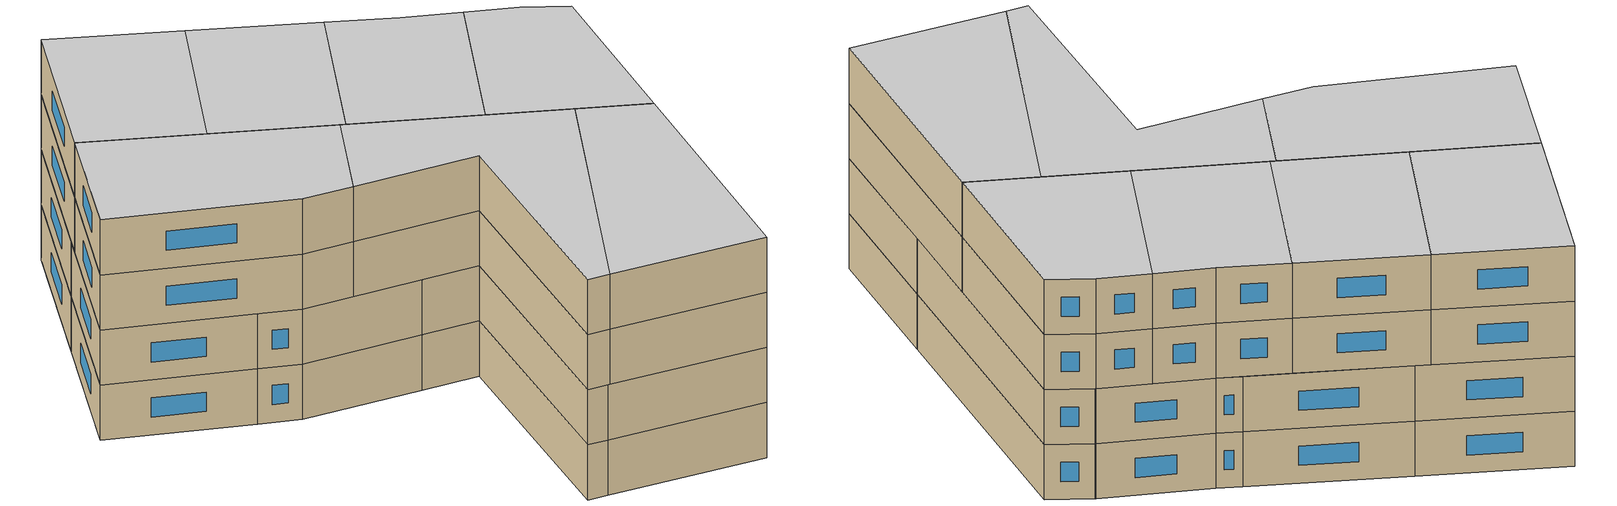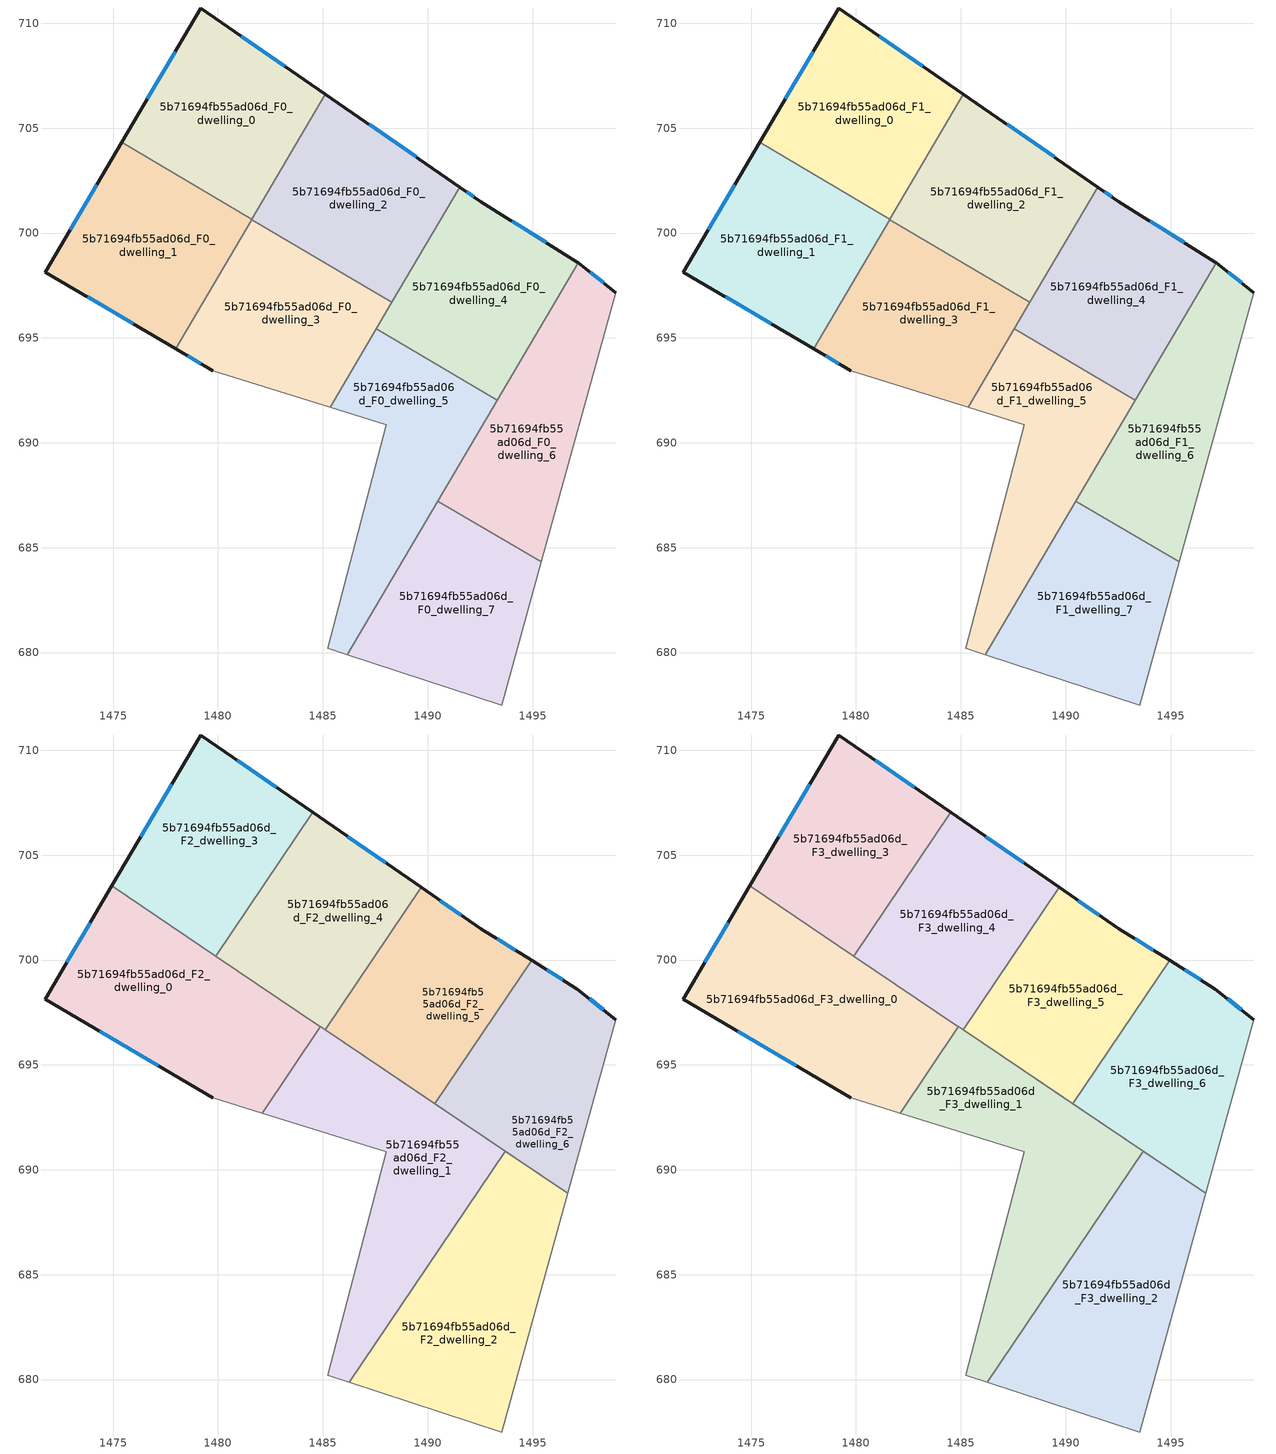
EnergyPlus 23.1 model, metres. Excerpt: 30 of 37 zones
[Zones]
5b71694fb55ad06d_F0_dwelling_0
 floor ground (EU_floor_Construction): 1485.13,706.62 1481.62,700.67 1475.41,704.32 1479.18,710.73 z0
 wall outside (EU_wall_Construction): 1485.13,706.62 1479.18,710.73 1475.41,704.32 z0:3
 wall to 5b71694fb55ad06d_F0_dwelling_1 (EU_wall_Construction): 1475.41,704.32 1481.62,700.67 z0:3
 wall to 5b71694fb55ad06d_F0_dwelling_2 (EU_wall_Construction): 1481.62,700.67 1485.13,706.62 z0:3
 window (EU_Window_Construction): 1477.96,708.64 1476.64,706.4 / 1483.19,707.96 1481.12,709.39 z0.98:2.02
5b71694fb55ad06d_F0_dwelling_1
 floor ground (EU_floor_Construction): 1481.62,700.67 1477.98,694.49 1471.77,698.14 1475.41,704.32 z0
 wall outside (EU_wall_Construction): 1475.41,704.32 1471.77,698.14 1477.98,694.49 z0:3
 wall to 5b71694fb55ad06d_F0_dwelling_3 (EU_wall_Construction): 1477.98,694.49 1481.61,700.64 z0:3
 wall to 5b71694fb55ad06d_F0_dwelling_2 (EU_wall_Construction): 1481.61,700.64 1481.62,700.67 z0:3
 window (EU_Window_Construction): 1474.23,702.31 1472.96,700.15 / 1473.79,696.95 1475.96,695.67 z0.98:2.02
5b71694fb55ad06d_F0_dwelling_2
 floor ground (EU_floor_Construction): 1491.53,702.19 1488.3,696.7 1481.61,700.64 1485.13,706.62 z0
 wall outside (EU_wall_Construction): 1491.53,702.19 1485.13,706.62 z0:3
 wall to 5b71694fb55ad06d_F0_dwelling_3 (EU_wall_Construction): 1481.61,700.64 1488.3,696.7 z0:3
 wall to 5b71694fb55ad06d_F0_dwelling_4 (EU_wall_Construction): 1488.3,696.7 1491.53,702.19 z0:3
 window (EU_Window_Construction): 1489.45,703.63 1487.21,705.18 z0.98:2.02
5b71694fb55ad06d_F0_dwelling_3
 floor ground (EU_floor_Construction): 1488.3,696.7 1485.35,691.69 1479.76,693.44 1477.98,694.49 1481.61,700.64 z0
 wall outside (EU_wall_Construction): 1477.98,694.49 1479.76,693.44 z0:3
 wall adiabatic (EU_wall_Construction): 1479.76,693.44 1485.35,691.69 1487.55,695.43 z0:3
 wall to 5b71694fb55ad06d_F0_dwelling_4 (EU_wall_Construction): 1487.55,695.43 1488.3,696.7 z0:3
 window (EU_Window_Construction): 1478.56,694.15 1479.18,693.78 z0.98:2.02
5b71694fb55ad06d_F0_dwelling_4
 floor ground (EU_floor_Construction): 1497.14,698.62 1497.18,698.59 1493.32,692.03 1487.55,695.43 1491.53,702.19 1492.53,701.5 z0
 wall outside (EU_wall_Construction): 1497.18,698.59 1497.14,698.62 1492.53,701.5 1491.53,702.19 z0:3
 wall to 5b71694fb55ad06d_F0_dwelling_5 (EU_wall_Construction): 1487.55,695.43 1493.32,692.03 z0:3
 wall to 5b71694fb55ad06d_F0_dwelling_6 (EU_wall_Construction): 1493.32,692.03 1497.18,698.59 z0:3
 window (EU_Window_Construction): 1492.21,701.72 1491.86,701.97 / 1495.64,699.55 1494.03,700.56 z0.98:2.02
5b71694fb55ad06d_F0_dwelling_5
 floor ground (EU_floor_Construction): 1493.32,692.03 1486.18,679.89 1485.24,680.2 1488.03,690.86 1485.35,691.69 1487.55,695.43 z0
 wall adiabatic (EU_wall_Construction): 1487.55,695.43 1485.35,691.69 1488.03,690.86 1485.24,680.2 1486.18,679.89 1490.49,687.22 z0:3
 wall to 5b71694fb55ad06d_F0_dwelling_6 (EU_wall_Construction): 1490.49,687.22 1493.32,692.03 z0:3
5b71694fb55ad06d_F0_dwelling_6
 floor ground (EU_floor_Construction): 1498.96,697.16 1495.42,684.32 1490.49,687.22 1497.18,698.59 z0
 wall outside (EU_wall_Construction): 1498.96,697.16 1497.18,698.59 z0:3
 wall adiabatic (EU_wall_Construction): 1495.42,684.32 1498.96,697.16 z0:3
 wall to 5b71694fb55ad06d_F0_dwelling_7 (EU_wall_Construction): 1490.49,687.22 1495.42,684.32 z0:3
 window (EU_Window_Construction): 1498.38,697.62 1497.76,698.12 z0.98:2.02
5b71694fb55ad06d_F0_dwelling_7
 floor ground (EU_floor_Construction): 1495.42,684.32 1493.53,677.5 1486.18,679.89 1490.49,687.22 z0
 wall adiabatic (EU_wall_Construction): 1490.49,687.22 1486.18,679.89 1493.53,677.5 1495.42,684.32 z0:3
5b71694fb55ad06d_F1_dwelling_0
 floor to 5b71694fb55ad06d_F0_dwelling_0 (EU_floor_Construction): 1485.13,706.62 1481.62,700.67 1475.41,704.32 1479.18,710.73 z3
 wall outside (EU_wall_Construction): 1485.13,706.62 1479.18,710.73 1475.41,704.32 z3:6
 wall to 5b71694fb55ad06d_F1_dwelling_1 (EU_wall_Construction): 1475.41,704.32 1481.62,700.67 z3:6
 wall to 5b71694fb55ad06d_F1_dwelling_2 (EU_wall_Construction): 1481.62,700.67 1485.13,706.62 z3:6
 window (EU_Window_Construction): 1477.96,708.64 1476.64,706.4 / 1483.19,707.96 1481.12,709.39 z3.98:5.02
5b71694fb55ad06d_F1_dwelling_1
 floor to 5b71694fb55ad06d_F0_dwelling_1 (EU_floor_Construction): 1481.62,700.67 1477.98,694.49 1471.77,698.14 1475.41,704.32 z3
 wall outside (EU_wall_Construction): 1475.41,704.32 1471.77,698.14 1477.98,694.49 z3:6
 wall to 5b71694fb55ad06d_F1_dwelling_3 (EU_wall_Construction): 1477.98,694.49 1481.61,700.64 z3:6
 wall to 5b71694fb55ad06d_F1_dwelling_2 (EU_wall_Construction): 1481.61,700.64 1481.62,700.67 z3:6
 window (EU_Window_Construction): 1474.23,702.31 1472.96,700.15 / 1473.79,696.95 1475.96,695.67 z3.98:5.02
5b71694fb55ad06d_F1_dwelling_2
 floor to 5b71694fb55ad06d_F0_dwelling_2 (EU_floor_Construction): 1491.53,702.19 1488.3,696.7 1481.61,700.64 1485.13,706.62 z3
 wall outside (EU_wall_Construction): 1491.53,702.19 1485.13,706.62 z3:6
 wall to 5b71694fb55ad06d_F1_dwelling_3 (EU_wall_Construction): 1481.61,700.64 1488.3,696.7 z3:6
 wall to 5b71694fb55ad06d_F1_dwelling_4 (EU_wall_Construction): 1488.3,696.7 1491.53,702.19 z3:6
 window (EU_Window_Construction): 1489.45,703.63 1487.21,705.18 z3.98:5.02
5b71694fb55ad06d_F1_dwelling_3
 floor to 5b71694fb55ad06d_F0_dwelling_3 (EU_floor_Construction): 1488.3,696.7 1485.35,691.69 1479.76,693.44 1477.98,694.49 1481.61,700.64 z3
 wall outside (EU_wall_Construction): 1477.98,694.49 1479.76,693.44 z3:6
 wall adiabatic (EU_wall_Construction): 1479.76,693.44 1485.35,691.69 1487.55,695.43 z3:6
 wall to 5b71694fb55ad06d_F1_dwelling_4 (EU_wall_Construction): 1487.55,695.43 1488.3,696.7 z3:6
 window (EU_Window_Construction): 1478.56,694.15 1479.18,693.78 z3.98:5.02
 ceiling adiabatic (EU_roof_Construction): 1485.35,691.69 1487.38,695.15 1480.93,699.49 1477.98,694.49 1479.76,693.44 z6
5b71694fb55ad06d_F1_dwelling_4
 floor to 5b71694fb55ad06d_F0_dwelling_4 (EU_floor_Construction): 1497.14,698.62 1497.18,698.59 1493.32,692.03 1487.55,695.43 1491.53,702.19 1492.53,701.5 z3
 wall outside (EU_wall_Construction): 1497.18,698.59 1497.14,698.62 1492.53,701.5 1491.53,702.19 z3:6
 wall to 5b71694fb55ad06d_F1_dwelling_5 (EU_wall_Construction): 1487.55,695.43 1493.32,692.03 z3:6
 wall to 5b71694fb55ad06d_F1_dwelling_6 (EU_wall_Construction): 1493.32,692.03 1497.18,698.59 z3:6
 window (EU_Window_Construction): 1492.21,701.72 1491.86,701.97 / 1495.64,699.55 1494.03,700.56 z3.98:5.02
5b71694fb55ad06d_F1_dwelling_5
 floor to 5b71694fb55ad06d_F0_dwelling_5 (EU_floor_Construction): 1493.32,692.03 1486.18,679.89 1485.24,680.2 1488.03,690.86 1485.35,691.69 1487.55,695.43 z3
 wall adiabatic (EU_wall_Construction): 1487.55,695.43 1485.35,691.69 1488.03,690.86 1485.24,680.2 1486.18,679.89 1490.49,687.22 z3:6
 wall to 5b71694fb55ad06d_F1_dwelling_6 (EU_wall_Construction): 1490.49,687.22 1493.32,692.03 z3:6
5b71694fb55ad06d_F1_dwelling_6
 floor to 5b71694fb55ad06d_F0_dwelling_6 (EU_floor_Construction): 1498.96,697.16 1495.42,684.32 1490.49,687.22 1497.18,698.59 z3
 wall outside (EU_wall_Construction): 1498.96,697.16 1497.18,698.59 z3:6
 wall adiabatic (EU_wall_Construction): 1495.42,684.32 1498.96,697.16 z3:6
 wall to 5b71694fb55ad06d_F1_dwelling_7 (EU_wall_Construction): 1490.49,687.22 1495.42,684.32 z3:6
 window (EU_Window_Construction): 1498.38,697.62 1497.76,698.12 z3.98:5.02
5b71694fb55ad06d_F1_dwelling_7
 floor to 5b71694fb55ad06d_F0_dwelling_7 (EU_floor_Construction): 1495.42,684.32 1493.53,677.5 1486.18,679.89 1490.49,687.22 z3
 wall adiabatic (EU_wall_Construction): 1490.49,687.22 1486.18,679.89 1493.53,677.5 1495.42,684.32 z3:6
5b71694fb55ad06d_F2_dwelling_0
 floor to 5b71694fb55ad06d_F1_dwelling_1 (EU_floor_Construction): 1480.93,699.49 1477.98,694.49 1471.77,698.14 1474.95,703.53 z6
 floor adiabatic (EU_floor_Construction): 1484.89,696.82 1482.11,692.7 1479.76,693.44 1477.98,694.49 1480.93,699.49 z6
 wall outside (EU_wall_Construction): 1474.95,703.53 1471.77,698.14 1479.76,693.44 z6:9
 wall to 5b71694fb55ad06d_F2_dwelling_1 (EU_wall_Construction): 1482.11,692.7 1484.89,696.82 z6:9
 wall adiabatic (EU_wall_Construction): 1479.76,693.44 1482.11,692.7 z6:9
 wall to 5b71694fb55ad06d_F2_dwelling_4 (EU_wall_Construction): 1484.89,696.82 1479.9,700.19 z6:9
 wall to 5b71694fb55ad06d_F2_dwelling_3 (EU_wall_Construction): 1479.9,700.19 1474.95,703.53 z6:9
 window (EU_Window_Construction): 1474.37,696.61 1477.17,694.97 / 1473.92,701.78 1472.81,699.89 z6.98:8.02
5b71694fb55ad06d_F2_dwelling_1
 floor to 5b71694fb55ad06d_F1_dwelling_5 (EU_floor_Construction): 1492.95,691.39 1486.18,679.89 1485.24,680.2 1488.03,690.86 1485.35,691.69 1487.38,695.15 z6
 floor to 5b71694fb55ad06d_F1_dwelling_7 (EU_floor_Construction): 1491.02,686.91 1486.27,679.86 1486.18,679.89 1490.49,687.22 z6
 floor adiabatic (EU_floor_Construction): 1487.38,695.15 1485.35,691.69 1482.11,692.7 1484.89,696.82 z6
 floor to 5b71694fb55ad06d_F1_dwelling_6 (EU_floor_Construction): 1493.7,690.88 1491.02,686.91 1490.49,687.22 1492.95,691.39 z6
 wall adiabatic (EU_wall_Construction): 1482.11,692.7 1488.03,690.86 1485.24,680.2 1486.27,679.86 / 1493.7,690.88 1485.11,696.68 z6:9
 wall to 5b71694fb55ad06d_F2_dwelling_2 (EU_wall_Construction): 1486.27,679.86 1493.7,690.88 z6:9
 wall to 5b71694fb55ad06d_F2_dwelling_4 (EU_wall_Construction): 1485.11,696.68 1484.89,696.82 z6:9
5b71694fb55ad06d_F2_dwelling_2
 floor to 5b71694fb55ad06d_F1_dwelling_7 (EU_floor_Construction): 1495.42,684.32 1493.53,677.5 1486.27,679.86 1491.02,686.91 z6
 floor to 5b71694fb55ad06d_F1_dwelling_6 (EU_floor_Construction): 1496.68,688.88 1495.42,684.32 1491.02,686.91 1493.7,690.88 z6
 wall adiabatic (EU_wall_Construction): 1486.27,679.86 1493.53,677.5 1496.68,688.88 1493.7,690.88 z6:9
5b71694fb55ad06d_F2_dwelling_3
 floor to 5b71694fb55ad06d_F1_dwelling_0 (EU_floor_Construction): 1484.52,707.04 1480.62,701.26 1475.41,704.32 1479.18,710.73 z6
 floor to 5b71694fb55ad06d_F1_dwelling_1 (EU_floor_Construction): 1480.62,701.26 1479.9,700.19 1474.95,703.53 1475.41,704.32 z6
 wall outside (EU_wall_Construction): 1484.52,707.04 1479.18,710.73 1474.95,703.53 z6:9
 wall to 5b71694fb55ad06d_F2_dwelling_4 (EU_wall_Construction): 1479.9,700.19 1484.52,707.04 z6:9
 window (EU_Window_Construction): 1477.81,708.39 1476.32,705.87 / 1482.78,708.24 1480.92,709.53 z6.98:8.02
5b71694fb55ad06d_F2_dwelling_4
 floor to 5b71694fb55ad06d_F1_dwelling_2 (EU_floor_Construction): 1489.68,703.47 1486.03,698.04 1481.61,700.64 1485.13,706.62 z6
 floor to 5b71694fb55ad06d_F1_dwelling_0 (EU_floor_Construction): 1485.13,706.62 1481.62,700.67 1480.62,701.26 1484.52,707.04 z6
 floor to 5b71694fb55ad06d_F1_dwelling_1 (EU_floor_Construction): 1481.62,700.67 1480.93,699.49 1479.9,700.19 1480.62,701.26 z6
 floor to 5b71694fb55ad06d_F1_dwelling_3 (EU_floor_Construction): 1486.03,698.04 1485.11,696.68 1480.93,699.49 1481.61,700.64 z6
 wall outside (EU_wall_Construction): 1489.69,703.47 1484.52,707.04 z6:9
 wall to 5b71694fb55ad06d_F2_dwelling_5 (EU_wall_Construction): 1485.11,696.68 1489.69,703.47 z6:9
 window (EU_Window_Construction): 1488,704.63 1486.2,705.88 z6.98:8.02
5b71694fb55ad06d_F2_dwelling_5
 floor to 5b71694fb55ad06d_F1_dwelling_4 (EU_floor_Construction): 1494.96,699.98 1490.65,693.6 1487.55,695.43 1491.53,702.19 1492.53,701.5 z6
 floor to 5b71694fb55ad06d_F1_dwelling_2 (EU_floor_Construction): 1491.53,702.19 1488.3,696.7 1486.03,698.04 1489.68,703.47 z6
 floor to 5b71694fb55ad06d_F1_dwelling_5 (EU_floor_Construction): 1490.65,693.6 1490.35,693.15 1487.38,695.15 1487.55,695.43 z6
 floor to 5b71694fb55ad06d_F1_dwelling_3 (EU_floor_Construction): 1488.3,696.7 1487.38,695.15 1485.11,696.68 1486.03,698.04 z6
 wall outside (EU_wall_Construction): 1494.96,699.99 1492.53,701.5 1489.69,703.47 z6:9
 wall adiabatic (EU_wall_Construction): 1485.11,696.68 1490.34,693.15 z6:9
 wall to 5b71694fb55ad06d_F2_dwelling_6 (EU_wall_Construction): 1490.34,693.15 1494.96,699.99 z6:9
 window (EU_Window_Construction): 1491.61,702.14 1490.61,702.83 / 1494.17,700.48 1493.32,701.01 z6.98:8.02
5b71694fb55ad06d_F2_dwelling_6
 floor to 5b71694fb55ad06d_F1_dwelling_4 (EU_floor_Construction): 1497.14,698.62 1497.18,698.59 1493.32,692.03 1490.65,693.6 1494.96,699.98 z6
 floor to 5b71694fb55ad06d_F1_dwelling_6 (EU_floor_Construction): 1498.96,697.16 1496.68,688.88 1492.95,691.39 1497.18,698.59 z6
 floor to 5b71694fb55ad06d_F1_dwelling_5 (EU_floor_Construction): 1493.32,692.03 1492.95,691.39 1490.35,693.15 1490.65,693.6 z6
 wall outside (EU_wall_Construction): 1498.96,697.16 1497.14,698.62 1494.96,699.99 z6:9
 wall adiabatic (EU_wall_Construction): 1490.34,693.15 1496.68,688.88 1498.96,697.16 z6:9
 window (EU_Window_Construction): 1496.43,699.06 1495.67,699.54 / 1498.37,697.63 1497.74,698.14 z6.98:8.02
5b71694fb55ad06d_F3_dwelling_0
 floor to 5b71694fb55ad06d_F2_dwelling_0 (EU_floor_Construction): 1484.89,696.82 1482.11,692.7 1479.76,693.44 1471.77,698.14 1474.95,703.53 z9
 wall outside (EU_wall_Construction): 1474.95,703.53 1471.77,698.14 1479.76,693.44 z9:12
 wall to 5b71694fb55ad06d_F3_dwelling_1 (EU_wall_Construction): 1482.11,692.7 1484.89,696.82 z9:12
 wall adiabatic (EU_wall_Construction): 1479.76,693.44 1482.11,692.7 z9:12
 wall to 5b71694fb55ad06d_F3_dwelling_4 (EU_wall_Construction): 1484.89,696.82 1479.9,700.19 z9:12
 wall to 5b71694fb55ad06d_F3_dwelling_3 (EU_wall_Construction): 1479.9,700.19 1474.95,703.53 z9:12
 window (EU_Window_Construction): 1474.37,696.61 1477.17,694.97 / 1473.92,701.78 1472.81,699.89 z9.98:11.02
 ceiling to 5b71694fb55ad06d_F4_dwelling_0 (EU_floor_Construction): 1482.11,692.7 1484.89,696.82 1474.95,703.53 1471.77,698.14 1479.76,693.44 z12
5b71694fb55ad06d_F3_dwelling_1
 floor to 5b71694fb55ad06d_F2_dwelling_1 (EU_floor_Construction): 1493.7,690.88 1486.27,679.86 1485.24,680.2 1488.03,690.86 1482.11,692.7 1484.89,696.82 z9
 wall adiabatic (EU_wall_Construction): 1482.11,692.7 1488.03,690.86 1485.24,680.2 1486.27,679.86 / 1493.7,690.88 1485.11,696.68 z9:12
 wall to 5b71694fb55ad06d_F3_dwelling_2 (EU_wall_Construction): 1486.27,679.86 1493.7,690.88 z9:12
 wall to 5b71694fb55ad06d_F3_dwelling_4 (EU_wall_Construction): 1485.11,696.68 1484.89,696.82 z9:12
 ceiling to 5b71694fb55ad06d_F4_dwelling_1 (EU_floor_Construction): 1486.27,679.86 1493.7,690.88 1484.89,696.82 1482.11,692.7 1488.03,690.86 1485.24,680.2 z12
5b71694fb55ad06d_F3_dwelling_2
 floor to 5b71694fb55ad06d_F2_dwelling_2 (EU_floor_Construction): 1496.68,688.88 1493.53,677.5 1486.27,679.86 1493.7,690.88 z9
 wall adiabatic (EU_wall_Construction): 1486.27,679.86 1493.53,677.5 1496.68,688.88 1493.7,690.88 z9:12
 ceiling to 5b71694fb55ad06d_F4_dwelling_2 (EU_floor_Construction): 1493.53,677.5 1496.68,688.88 1493.7,690.88 1486.27,679.86 z12
5b71694fb55ad06d_F3_dwelling_3
 floor to 5b71694fb55ad06d_F2_dwelling_3 (EU_floor_Construction): 1484.52,707.04 1479.9,700.19 1474.95,703.53 1479.18,710.73 z9
 wall outside (EU_wall_Construction): 1484.52,707.04 1479.18,710.73 1474.95,703.53 z9:12
 wall to 5b71694fb55ad06d_F3_dwelling_4 (EU_wall_Construction): 1479.9,700.19 1484.52,707.04 z9:12
 window (EU_Window_Construction): 1477.81,708.39 1476.32,705.87 / 1482.78,708.24 1480.92,709.53 z9.98:11.02
 ceiling to 5b71694fb55ad06d_F4_dwelling_3 (EU_floor_Construction): 1479.9,700.19 1484.52,707.04 1479.18,710.73 1474.95,703.53 z12
5b71694fb55ad06d_F3_dwelling_4
 floor to 5b71694fb55ad06d_F2_dwelling_4 (EU_floor_Construction): 1489.69,703.47 1485.11,696.68 1479.9,700.19 1484.52,707.04 z9
 wall outside (EU_wall_Construction): 1489.69,703.47 1484.52,707.04 z9:12
 wall to 5b71694fb55ad06d_F3_dwelling_5 (EU_wall_Construction): 1485.11,696.68 1489.69,703.47 z9:12
 window (EU_Window_Construction): 1488,704.63 1486.2,705.88 z9.98:11.02
 ceiling to 5b71694fb55ad06d_F4_dwelling_4 (EU_floor_Construction): 1485.11,696.68 1489.69,703.47 1484.52,707.04 1479.9,700.19 z12
5b71694fb55ad06d_F3_dwelling_5
 floor to 5b71694fb55ad06d_F2_dwelling_5 (EU_floor_Construction): 1492.53,701.5 1494.96,699.99 1490.34,693.15 1485.11,696.68 1489.69,703.47 z9
 wall outside (EU_wall_Construction): 1494.96,699.99 1492.53,701.5 1489.69,703.47 z9:12
 wall adiabatic (EU_wall_Construction): 1485.11,696.68 1490.34,693.15 z9:12
 wall to 5b71694fb55ad06d_F3_dwelling_6 (EU_wall_Construction): 1490.34,693.15 1494.96,699.99 z9:12
 window (EU_Window_Construction): 1491.61,702.14 1490.61,702.83 / 1494.17,700.48 1493.32,701.01 z9.98:11.02
 ceiling to 5b71694fb55ad06d_F4_dwelling_5 (EU_floor_Construction): 1490.34,693.15 1494.96,699.99 1492.53,701.5 1489.69,703.47 1485.11,696.68 z12
5b71694fb55ad06d_F3_dwelling_6
 floor to 5b71694fb55ad06d_F2_dwelling_6 (EU_floor_Construction): 1497.14,698.62 1498.96,697.16 1496.68,688.88 1490.34,693.15 1494.96,699.99 z9
 wall outside (EU_wall_Construction): 1498.96,697.16 1497.14,698.62 1494.96,699.99 z9:12
 wall adiabatic (EU_wall_Construction): 1490.34,693.15 1496.68,688.88 1498.96,697.16 z9:12
 window (EU_Window_Construction): 1496.43,699.06 1495.67,699.54 / 1498.37,697.63 1497.74,698.14 z9.98:11.02
 ceiling to 5b71694fb55ad06d_F4_dwelling_6 (EU_floor_Construction): 1496.68,688.88 1498.96,697.16 1497.14,698.62 1494.96,699.99 1490.34,693.15 z12
[Building]
EU S2 Campaign: North Axis=0; Terrain=City; Solar Distribution=FullExterior
[Site:Location]
Bologna: Latitude=44.5; Longitude=11.25; Time Zone=1; Elevation=37
[SizingPeriod:WeatherFileDays]
AnnualSizingPeriod: Begin Month=1; Begin Day of Month=1; End Month=12; End Day of Month=31; Day of Week for Start Day=Monday; Use Weather File Daylight Saving Period=No; Use Weather File Rain and Snow Indicators=No
[MATERIAL]
EU_InternalMass_Material: Roughness=MediumRough; Thickness=0.1; Conductivity=1; Density=1800; Specific Heat=900; Thermal Absorptance=0.9; Solar Absorptance=0.7; Visible Absorptance=0.7
[MATERIAL:NOMASS] Roughness=MediumRough; Thermal Absorptance=0.9; Solar Absorptance=0.7; Visible Absorptance=0.7
Name | Thermal Resistance
EU_wall_NoMass | 0.905828
EU_roof_NoMass | 0.37593
EU_floor_NoMass | 0.67114
[WINDOWMATERIAL:SIMPLEGLAZINGSYSTEM]
EU_Window_SimpleGlazing: UFactor=4.52486; Solar Heat Gain Coefficient=0.85; Visible Transmittance=0.85
[CONSTRUCTION]
EU_wall_Construction: EU_wall_NoMass
EU_roof_Construction: EU_roof_NoMass
EU_floor_Construction: EU_floor_NoMass
EU_Window_Construction: EU_Window_SimpleGlazing
EU_InternalMass_Construction: EU_InternalMass_Material
[ZONE] Type=1; Multiplier=1; Ceiling Height=autocalculate; Floor Area=autocalculate; Part of Total Floor Area=Yes
Name | Volume
5b71694fb55ad06d_F0_dwelling_0; 5b71694fb55ad06d_F1_dwelling_0 | 154.999
5b71694fb55ad06d_F2_dwelling_0; 5b71694fb55ad06d_F3_dwelling_0 | 206.667
5b71694fb55ad06d_F0_dwelling_1; 5b71694fb55ad06d_F1_dwelling_1 | 155.01
5b71694fb55ad06d_F2_dwelling_1; 5b71694fb55ad06d_F3_dwelling_1 | 206.659
5b71694fb55ad06d_F0_dwelling_2; 5b71694fb55ad06d_F1_dwelling_2 | 155.015
5b71694fb55ad06d_F2_dwelling_2; 5b71694fb55ad06d_F3_dwelling_2 | 206.67
5b71694fb55ad06d_F0_dwelling_3; 5b71694fb55ad06d_F1_dwelling_3 | 155.013
5b71694fb55ad06d_F2_dwelling_3; 5b71694fb55ad06d_F3_dwelling_3 | 155.019
5b71694fb55ad06d_F0_dwelling_4; 5b71694fb55ad06d_F1_dwelling_4 | 155.002
5b71694fb55ad06d_F2_dwelling_4; 5b71694fb55ad06d_F3_dwelling_4; 5b71694fb55ad06d_F2_dwelling_5; 5b71694fb55ad06d_F3_dwelling_5 | 155.024
5b71694fb55ad06d_F0_dwelling_5; 5b71694fb55ad06d_F1_dwelling_5 | 155.014
5b71694fb55ad06d_F0_dwelling_6; 5b71694fb55ad06d_F1_dwelling_6 | 155.026
5b71694fb55ad06d_F2_dwelling_6; 5b71694fb55ad06d_F3_dwelling_6 | 155.011
5b71694fb55ad06d_F0_dwelling_7; 5b71694fb55ad06d_F1_dwelling_7 | 155.007
[INTERNALMASS] Construction=EU_InternalMass_Construction
Name | Zone or ZoneList | Surface Area
5b71694fb55ad06d_F0_dwelling_0_EU_InternalMass | 5b71694fb55ad06d_F0_dwelling_0 | 51.6657
5b71694fb55ad06d_F0_dwelling_1_EU_InternalMass | 5b71694fb55ad06d_F0_dwelling_1 | 51.67
5b71694fb55ad06d_F0_dwelling_2_EU_InternalMass | 5b71694fb55ad06d_F0_dwelling_2 | 51.6742
5b71694fb55ad06d_F0_dwelling_3_EU_InternalMass | 5b71694fb55ad06d_F0_dwelling_3 | 51.671
5b71694fb55ad06d_F0_dwelling_4_EU_InternalMass | 5b71694fb55ad06d_F0_dwelling_4 | 51.6677
5b71694fb55ad06d_F0_dwelling_5_EU_InternalMass | 5b71694fb55ad06d_F0_dwelling_5 | 51.6704
5b71694fb55ad06d_F0_dwelling_6_EU_InternalMass | 5b71694fb55ad06d_F0_dwelling_6 | 51.6779
5b71694fb55ad06d_F0_dwelling_7_EU_InternalMass | 5b71694fb55ad06d_F0_dwelling_7 | 51.6681
5b71694fb55ad06d_F1_dwelling_0_EU_InternalMass | 5b71694fb55ad06d_F1_dwelling_0 | 51.6657
5b71694fb55ad06d_F1_dwelling_1_EU_InternalMass | 5b71694fb55ad06d_F1_dwelling_1 | 51.67
5b71694fb55ad06d_F1_dwelling_2_EU_InternalMass | 5b71694fb55ad06d_F1_dwelling_2 | 51.6742
5b71694fb55ad06d_F1_dwelling_3_EU_InternalMass | 5b71694fb55ad06d_F1_dwelling_3 | 51.671
5b71694fb55ad06d_F1_dwelling_4_EU_InternalMass | 5b71694fb55ad06d_F1_dwelling_4 | 51.6677
5b71694fb55ad06d_F1_dwelling_5_EU_InternalMass | 5b71694fb55ad06d_F1_dwelling_5 | 51.6704
5b71694fb55ad06d_F1_dwelling_6_EU_InternalMass | 5b71694fb55ad06d_F1_dwelling_6 | 51.6779
5b71694fb55ad06d_F1_dwelling_7_EU_InternalMass | 5b71694fb55ad06d_F1_dwelling_7 | 51.6681
5b71694fb55ad06d_F2_dwelling_0_EU_InternalMass | 5b71694fb55ad06d_F2_dwelling_0 | 68.8892
5b71694fb55ad06d_F2_dwelling_1_EU_InternalMass | 5b71694fb55ad06d_F2_dwelling_1 | 68.8861
5b71694fb55ad06d_F2_dwelling_2_EU_InternalMass | 5b71694fb55ad06d_F2_dwelling_2 | 68.8902
5b71694fb55ad06d_F2_dwelling_3_EU_InternalMass | 5b71694fb55ad06d_F2_dwelling_3 | 51.673
5b71694fb55ad06d_F2_dwelling_4_EU_InternalMass | 5b71694fb55ad06d_F2_dwelling_4 | 51.6745
5b71694fb55ad06d_F2_dwelling_5_EU_InternalMass | 5b71694fb55ad06d_F2_dwelling_5 | 51.6748
5b71694fb55ad06d_F2_dwelling_6_EU_InternalMass | 5b71694fb55ad06d_F2_dwelling_6 | 51.6706
5b71694fb55ad06d_F3_dwelling_0_EU_InternalMass | 5b71694fb55ad06d_F3_dwelling_0 | 68.8892
5b71694fb55ad06d_F3_dwelling_1_EU_InternalMass | 5b71694fb55ad06d_F3_dwelling_1 | 68.8861
5b71694fb55ad06d_F3_dwelling_2_EU_InternalMass | 5b71694fb55ad06d_F3_dwelling_2 | 68.8902
5b71694fb55ad06d_F3_dwelling_3_EU_InternalMass | 5b71694fb55ad06d_F3_dwelling_3 | 51.673
5b71694fb55ad06d_F3_dwelling_4_EU_InternalMass | 5b71694fb55ad06d_F3_dwelling_4 | 51.6745
5b71694fb55ad06d_F3_dwelling_5_EU_InternalMass | 5b71694fb55ad06d_F3_dwelling_5 | 51.6748
5b71694fb55ad06d_F3_dwelling_6_EU_InternalMass | 5b71694fb55ad06d_F3_dwelling_6 | 51.6706
[OTHEREQUIPMENT] Fuel Type=Electricity; Design Level Calculation Method=Watts/Area; Power per Zone Floor Area=1; Fraction Latent=0; Fraction Radiant=0; Fraction Lost=0; Carbon Dioxide Generation Rate=0; EndUse Subcategory=EU_Step8_InternalGains
Name | Zone or ZoneList or Space or SpaceList | Schedule
EU_Step8_InternalGain_5b71694fb55ad06d_F0_dwelling_0_f000 | 5b71694fb55ad06d_F0_dwelling_0 | EU_Step8_GainSchedule_5b71694fb55ad06d_F0_dwelling_0_f000
EU_Step8_InternalGain_5b71694fb55ad06d_F0_dwelling_1_f000 | 5b71694fb55ad06d_F0_dwelling_1 | EU_Step8_GainSchedule_5b71694fb55ad06d_F0_dwelling_1_f000
EU_Step8_InternalGain_5b71694fb55ad06d_F0_dwelling_2_f000 | 5b71694fb55ad06d_F0_dwelling_2 | EU_Step8_GainSchedule_5b71694fb55ad06d_F0_dwelling_2_f000
EU_Step8_InternalGain_5b71694fb55ad06d_F0_dwelling_3_f000 | 5b71694fb55ad06d_F0_dwelling_3 | EU_Step8_GainSchedule_5b71694fb55ad06d_F0_dwelling_3_f000
EU_Step8_InternalGain_5b71694fb55ad06d_F0_dwelling_4_f000 | 5b71694fb55ad06d_F0_dwelling_4 | EU_Step8_GainSchedule_5b71694fb55ad06d_F0_dwelling_4_f000
EU_Step8_InternalGain_5b71694fb55ad06d_F0_dwelling_5_f000 | 5b71694fb55ad06d_F0_dwelling_5 | EU_Step8_GainSchedule_5b71694fb55ad06d_F0_dwelling_5_f000
EU_Step8_InternalGain_5b71694fb55ad06d_F0_dwelling_6_f000 | 5b71694fb55ad06d_F0_dwelling_6 | EU_Step8_GainSchedule_5b71694fb55ad06d_F0_dwelling_6_f000
EU_Step8_InternalGain_5b71694fb55ad06d_F0_dwelling_7_f000 | 5b71694fb55ad06d_F0_dwelling_7 | EU_Step8_GainSchedule_5b71694fb55ad06d_F0_dwelling_7_f000
EU_Step8_InternalGain_5b71694fb55ad06d_F1_dwelling_0_f000 | 5b71694fb55ad06d_F1_dwelling_0 | EU_Step8_GainSchedule_5b71694fb55ad06d_F1_dwelling_0_f000
EU_Step8_InternalGain_5b71694fb55ad06d_F1_dwelling_1_f000 | 5b71694fb55ad06d_F1_dwelling_1 | EU_Step8_GainSchedule_5b71694fb55ad06d_F1_dwelling_1_f000
EU_Step8_InternalGain_5b71694fb55ad06d_F1_dwelling_2_f000 | 5b71694fb55ad06d_F1_dwelling_2 | EU_Step8_GainSchedule_5b71694fb55ad06d_F1_dwelling_2_f000
EU_Step8_InternalGain_5b71694fb55ad06d_F1_dwelling_3_f000 | 5b71694fb55ad06d_F1_dwelling_3 | EU_Step8_GainSchedule_5b71694fb55ad06d_F1_dwelling_3_f000
EU_Step8_InternalGain_5b71694fb55ad06d_F1_dwelling_4_f000 | 5b71694fb55ad06d_F1_dwelling_4 | EU_Step8_GainSchedule_5b71694fb55ad06d_F1_dwelling_4_f000
EU_Step8_InternalGain_5b71694fb55ad06d_F1_dwelling_5_f000 | 5b71694fb55ad06d_F1_dwelling_5 | EU_Step8_GainSchedule_5b71694fb55ad06d_F1_dwelling_5_f000
EU_Step8_InternalGain_5b71694fb55ad06d_F1_dwelling_6_f000 | 5b71694fb55ad06d_F1_dwelling_6 | EU_Step8_GainSchedule_5b71694fb55ad06d_F1_dwelling_6_f000
EU_Step8_InternalGain_5b71694fb55ad06d_F1_dwelling_7_f000 | 5b71694fb55ad06d_F1_dwelling_7 | EU_Step8_GainSchedule_5b71694fb55ad06d_F1_dwelling_7_f000
EU_Step8_InternalGain_5b71694fb55ad06d_F2_dwelling_0_f000 | 5b71694fb55ad06d_F2_dwelling_0 | EU_Step8_GainSchedule_5b71694fb55ad06d_F2_dwelling_0_f000
EU_Step8_InternalGain_5b71694fb55ad06d_F2_dwelling_1_f000 | 5b71694fb55ad06d_F2_dwelling_1 | EU_Step8_GainSchedule_5b71694fb55ad06d_F2_dwelling_1_f000
EU_Step8_InternalGain_5b71694fb55ad06d_F2_dwelling_2_f000 | 5b71694fb55ad06d_F2_dwelling_2 | EU_Step8_GainSchedule_5b71694fb55ad06d_F2_dwelling_2_f000
EU_Step8_InternalGain_5b71694fb55ad06d_F2_dwelling_3_f000 | 5b71694fb55ad06d_F2_dwelling_3 | EU_Step8_GainSchedule_5b71694fb55ad06d_F2_dwelling_3_f000
EU_Step8_InternalGain_5b71694fb55ad06d_F2_dwelling_4_f000 | 5b71694fb55ad06d_F2_dwelling_4 | EU_Step8_GainSchedule_5b71694fb55ad06d_F2_dwelling_4_f000
EU_Step8_InternalGain_5b71694fb55ad06d_F2_dwelling_5_f000 | 5b71694fb55ad06d_F2_dwelling_5 | EU_Step8_GainSchedule_5b71694fb55ad06d_F2_dwelling_5_f000
EU_Step8_InternalGain_5b71694fb55ad06d_F2_dwelling_6_f000 | 5b71694fb55ad06d_F2_dwelling_6 | EU_Step8_GainSchedule_5b71694fb55ad06d_F2_dwelling_6_f000
EU_Step8_InternalGain_5b71694fb55ad06d_F3_dwelling_0_f000 | 5b71694fb55ad06d_F3_dwelling_0 | EU_Step8_GainSchedule_5b71694fb55ad06d_F3_dwelling_0_f000
EU_Step8_InternalGain_5b71694fb55ad06d_F3_dwelling_1_f000 | 5b71694fb55ad06d_F3_dwelling_1 | EU_Step8_GainSchedule_5b71694fb55ad06d_F3_dwelling_1_f000
EU_Step8_InternalGain_5b71694fb55ad06d_F3_dwelling_2_f000 | 5b71694fb55ad06d_F3_dwelling_2 | EU_Step8_GainSchedule_5b71694fb55ad06d_F3_dwelling_2_f000
EU_Step8_InternalGain_5b71694fb55ad06d_F3_dwelling_3_f000 | 5b71694fb55ad06d_F3_dwelling_3 | EU_Step8_GainSchedule_5b71694fb55ad06d_F3_dwelling_3_f000
EU_Step8_InternalGain_5b71694fb55ad06d_F3_dwelling_4_f000 | 5b71694fb55ad06d_F3_dwelling_4 | EU_Step8_GainSchedule_5b71694fb55ad06d_F3_dwelling_4_f000
EU_Step8_InternalGain_5b71694fb55ad06d_F3_dwelling_5_f000 | 5b71694fb55ad06d_F3_dwelling_5 | EU_Step8_GainSchedule_5b71694fb55ad06d_F3_dwelling_5_f000
EU_Step8_InternalGain_5b71694fb55ad06d_F3_dwelling_6_f000 | 5b71694fb55ad06d_F3_dwelling_6 | EU_Step8_GainSchedule_5b71694fb55ad06d_F3_dwelling_6_f000
[ZONEVENTILATION:DESIGNFLOWRATE] Schedule=EU_AlwaysOn; Design Flow Rate Calculation Method=AirChanges/Hour; Air Changes per Hour=0.73129; Ventilation Type=Natural; Fan Pressure Rise=0; Fan Total Efficiency=1; Constant Term Coefficient=1; Temperature Term Coefficient=0; Velocity Term Coefficient=0; Velocity Squared Term Coefficient=0; Minimum Indoor Temperature=-100; Maximum Indoor Temperature=100; Delta Temperature=-100; Minimum Outdoor Temperature=-100; Maximum Outdoor Temperature=100; Maximum Wind Speed=40
Name | Zone or ZoneList or Space or SpaceList
EU_ConstantAir_5b71694fb55ad06d_F0_dwelling_0 | 5b71694fb55ad06d_F0_dwelling_0
EU_ConstantAir_5b71694fb55ad06d_F0_dwelling_1 | 5b71694fb55ad06d_F0_dwelling_1
EU_ConstantAir_5b71694fb55ad06d_F0_dwelling_2 | 5b71694fb55ad06d_F0_dwelling_2
EU_ConstantAir_5b71694fb55ad06d_F0_dwelling_3 | 5b71694fb55ad06d_F0_dwelling_3
EU_ConstantAir_5b71694fb55ad06d_F0_dwelling_4 | 5b71694fb55ad06d_F0_dwelling_4
EU_ConstantAir_5b71694fb55ad06d_F0_dwelling_5 | 5b71694fb55ad06d_F0_dwelling_5
EU_ConstantAir_5b71694fb55ad06d_F0_dwelling_6 | 5b71694fb55ad06d_F0_dwelling_6
EU_ConstantAir_5b71694fb55ad06d_F0_dwelling_7 | 5b71694fb55ad06d_F0_dwelling_7
EU_ConstantAir_5b71694fb55ad06d_F1_dwelling_0 | 5b71694fb55ad06d_F1_dwelling_0
EU_ConstantAir_5b71694fb55ad06d_F1_dwelling_1 | 5b71694fb55ad06d_F1_dwelling_1
EU_ConstantAir_5b71694fb55ad06d_F1_dwelling_2 | 5b71694fb55ad06d_F1_dwelling_2
EU_ConstantAir_5b71694fb55ad06d_F1_dwelling_3 | 5b71694fb55ad06d_F1_dwelling_3
EU_ConstantAir_5b71694fb55ad06d_F1_dwelling_4 | 5b71694fb55ad06d_F1_dwelling_4
EU_ConstantAir_5b71694fb55ad06d_F1_dwelling_5 | 5b71694fb55ad06d_F1_dwelling_5
EU_ConstantAir_5b71694fb55ad06d_F1_dwelling_6 | 5b71694fb55ad06d_F1_dwelling_6
EU_ConstantAir_5b71694fb55ad06d_F1_dwelling_7 | 5b71694fb55ad06d_F1_dwelling_7
EU_ConstantAir_5b71694fb55ad06d_F2_dwelling_0 | 5b71694fb55ad06d_F2_dwelling_0
EU_ConstantAir_5b71694fb55ad06d_F2_dwelling_1 | 5b71694fb55ad06d_F2_dwelling_1
EU_ConstantAir_5b71694fb55ad06d_F2_dwelling_2 | 5b71694fb55ad06d_F2_dwelling_2
EU_ConstantAir_5b71694fb55ad06d_F2_dwelling_3 | 5b71694fb55ad06d_F2_dwelling_3
EU_ConstantAir_5b71694fb55ad06d_F2_dwelling_4 | 5b71694fb55ad06d_F2_dwelling_4
EU_ConstantAir_5b71694fb55ad06d_F2_dwelling_5 | 5b71694fb55ad06d_F2_dwelling_5
EU_ConstantAir_5b71694fb55ad06d_F2_dwelling_6 | 5b71694fb55ad06d_F2_dwelling_6
EU_ConstantAir_5b71694fb55ad06d_F3_dwelling_0 | 5b71694fb55ad06d_F3_dwelling_0
EU_ConstantAir_5b71694fb55ad06d_F3_dwelling_1 | 5b71694fb55ad06d_F3_dwelling_1
EU_ConstantAir_5b71694fb55ad06d_F3_dwelling_2 | 5b71694fb55ad06d_F3_dwelling_2
EU_ConstantAir_5b71694fb55ad06d_F3_dwelling_3 | 5b71694fb55ad06d_F3_dwelling_3
EU_ConstantAir_5b71694fb55ad06d_F3_dwelling_4 | 5b71694fb55ad06d_F3_dwelling_4
EU_ConstantAir_5b71694fb55ad06d_F3_dwelling_5 | 5b71694fb55ad06d_F3_dwelling_5
EU_ConstantAir_5b71694fb55ad06d_F3_dwelling_6 | 5b71694fb55ad06d_F3_dwelling_6
[HVACTEMPLATE:THERMOSTAT] Constant Heating Setpoint=20; Constant Cooling Setpoint=50
EU_HeatOnly_5b71694fb55ad06d_F0_dwelling_0; EU_HeatOnly_5b71694fb55ad06d_F0_dwelling_1; EU_HeatOnly_5b71694fb55ad06d_F0_dwelling_2; EU_HeatOnly_5b71694fb55ad06d_F0_dwelling_3; EU_HeatOnly_5b71694fb55ad06d_F0_dwelling_4; EU_HeatOnly_5b71694fb55ad06d_F0_dwelling_5; EU_HeatOnly_5b71694fb55ad06d_F0_dwelling_6; EU_HeatOnly_5b71694fb55ad06d_F0_dwelling_7; EU_HeatOnly_5b71694fb55ad06d_F1_dwelling_0; EU_HeatOnly_5b71694fb55ad06d_F1_dwelling_1; EU_HeatOnly_5b71694fb55ad06d_F1_dwelling_2; EU_HeatOnly_5b71694fb55ad06d_F1_dwelling_3; EU_HeatOnly_5b71694fb55ad06d_F1_dwelling_4; EU_HeatOnly_5b71694fb55ad06d_F1_dwelling_5; EU_HeatOnly_5b71694fb55ad06d_F1_dwelling_6; EU_HeatOnly_5b71694fb55ad06d_F1_dwelling_7; EU_HeatOnly_5b71694fb55ad06d_F2_dwelling_0; EU_HeatOnly_5b71694fb55ad06d_F2_dwelling_1; EU_HeatOnly_5b71694fb55ad06d_F2_dwelling_2; EU_HeatOnly_5b71694fb55ad06d_F2_dwelling_3; EU_HeatOnly_5b71694fb55ad06d_F2_dwelling_4; EU_HeatOnly_5b71694fb55ad06d_F2_dwelling_5; EU_HeatOnly_5b71694fb55ad06d_F2_dwelling_6; EU_HeatOnly_5b71694fb55ad06d_F3_dwelling_0; EU_HeatOnly_5b71694fb55ad06d_F3_dwelling_1; EU_HeatOnly_5b71694fb55ad06d_F3_dwelling_2; EU_HeatOnly_5b71694fb55ad06d_F3_dwelling_3; EU_HeatOnly_5b71694fb55ad06d_F3_dwelling_4; EU_HeatOnly_5b71694fb55ad06d_F3_dwelling_5; EU_HeatOnly_5b71694fb55ad06d_F3_dwelling_6; EU_HeatOnly_5b71694fb55ad06d_F4_dwelling_0; EU_HeatOnly_5b71694fb55ad06d_F4_dwelling_1; EU_HeatOnly_5b71694fb55ad06d_F4_dwelling_2; EU_HeatOnly_5b71694fb55ad06d_F4_dwelling_3; EU_HeatOnly_5b71694fb55ad06d_F4_dwelling_4; EU_HeatOnly_5b71694fb55ad06d_F4_dwelling_5; EU_HeatOnly_5b71694fb55ad06d_F4_dwelling_6
[HVACTEMPLATE:ZONE:IDEALLOADSAIRSYSTEM] System Availability Schedule=EU_AlwaysOn; Maximum Heating Supply Air Temperature=50; Minimum Cooling Supply Air Temperature=13; Maximum Heating Supply Air Humidity Ratio=0.0156; Minimum Cooling Supply Air Humidity Ratio=0.0077; Heating Limit=NoLimit; Cooling Limit=NoLimit; Heating Availability Schedule=EU_AlwaysOn; Cooling Availability Schedule=EU_CoolingOff; Dehumidification Control Type=ConstantSensibleHeatRatio; Cooling Sensible Heat Ratio=0.7; Dehumidification Setpoint=60; Humidification Control Type=None; Humidification Setpoint=30; Outdoor Air Method=None; Outdoor Air Flow Rate per Person=0.00944; Outdoor Air Flow Rate per Zone Floor Area=0; Outdoor Air Flow Rate per Zone=0; Demand Controlled Ventilation Type=None; Outdoor Air Economizer Type=NoEconomizer; Heat Recovery Type=None; Sensible Heat Recovery Effectiveness=0.7; Latent Heat Recovery Effectiveness=0.65
Name | Template Thermostat
5b71694fb55ad06d_F0_dwelling_0 | EU_HeatOnly_5b71694fb55ad06d_F0_dwelling_0
5b71694fb55ad06d_F0_dwelling_1 | EU_HeatOnly_5b71694fb55ad06d_F0_dwelling_1
5b71694fb55ad06d_F0_dwelling_2 | EU_HeatOnly_5b71694fb55ad06d_F0_dwelling_2
5b71694fb55ad06d_F0_dwelling_3 | EU_HeatOnly_5b71694fb55ad06d_F0_dwelling_3
5b71694fb55ad06d_F0_dwelling_4 | EU_HeatOnly_5b71694fb55ad06d_F0_dwelling_4
5b71694fb55ad06d_F0_dwelling_5 | EU_HeatOnly_5b71694fb55ad06d_F0_dwelling_5
5b71694fb55ad06d_F0_dwelling_6 | EU_HeatOnly_5b71694fb55ad06d_F0_dwelling_6
5b71694fb55ad06d_F0_dwelling_7 | EU_HeatOnly_5b71694fb55ad06d_F0_dwelling_7
5b71694fb55ad06d_F1_dwelling_0 | EU_HeatOnly_5b71694fb55ad06d_F1_dwelling_0
5b71694fb55ad06d_F1_dwelling_1 | EU_HeatOnly_5b71694fb55ad06d_F1_dwelling_1
5b71694fb55ad06d_F1_dwelling_2 | EU_HeatOnly_5b71694fb55ad06d_F1_dwelling_2
5b71694fb55ad06d_F1_dwelling_3 | EU_HeatOnly_5b71694fb55ad06d_F1_dwelling_3
5b71694fb55ad06d_F1_dwelling_4 | EU_HeatOnly_5b71694fb55ad06d_F1_dwelling_4
5b71694fb55ad06d_F1_dwelling_5 | EU_HeatOnly_5b71694fb55ad06d_F1_dwelling_5
5b71694fb55ad06d_F1_dwelling_6 | EU_HeatOnly_5b71694fb55ad06d_F1_dwelling_6
5b71694fb55ad06d_F1_dwelling_7 | EU_HeatOnly_5b71694fb55ad06d_F1_dwelling_7
5b71694fb55ad06d_F2_dwelling_0 | EU_HeatOnly_5b71694fb55ad06d_F2_dwelling_0
5b71694fb55ad06d_F2_dwelling_1 | EU_HeatOnly_5b71694fb55ad06d_F2_dwelling_1
5b71694fb55ad06d_F2_dwelling_2 | EU_HeatOnly_5b71694fb55ad06d_F2_dwelling_2
5b71694fb55ad06d_F2_dwelling_3 | EU_HeatOnly_5b71694fb55ad06d_F2_dwelling_3
5b71694fb55ad06d_F2_dwelling_4 | EU_HeatOnly_5b71694fb55ad06d_F2_dwelling_4
5b71694fb55ad06d_F2_dwelling_5 | EU_HeatOnly_5b71694fb55ad06d_F2_dwelling_5
5b71694fb55ad06d_F2_dwelling_6 | EU_HeatOnly_5b71694fb55ad06d_F2_dwelling_6
5b71694fb55ad06d_F3_dwelling_0 | EU_HeatOnly_5b71694fb55ad06d_F3_dwelling_0
5b71694fb55ad06d_F3_dwelling_1 | EU_HeatOnly_5b71694fb55ad06d_F3_dwelling_1
5b71694fb55ad06d_F3_dwelling_2 | EU_HeatOnly_5b71694fb55ad06d_F3_dwelling_2
5b71694fb55ad06d_F3_dwelling_3 | EU_HeatOnly_5b71694fb55ad06d_F3_dwelling_3
5b71694fb55ad06d_F3_dwelling_4 | EU_HeatOnly_5b71694fb55ad06d_F3_dwelling_4
5b71694fb55ad06d_F3_dwelling_5 | EU_HeatOnly_5b71694fb55ad06d_F3_dwelling_5
5b71694fb55ad06d_F3_dwelling_6 | EU_HeatOnly_5b71694fb55ad06d_F3_dwelling_6
[SIZING:ZONE] Zone Cooling Design Supply Air Temperature Input Method=SupplyAirTemperature; Zone Cooling Design Supply Air Temperature=13; Zone Heating Design Supply Air Temperature Input Method=SupplyAirTemperature; Zone Heating Design Supply Air Temperature=50; Zone Cooling Design Supply Air Humidity Ratio=0.008; Zone Heating Design Supply Air Humidity Ratio=0.008; Cooling Design Air Flow Method=DesignDay; Cooling Design Air Flow Rate=0; Cooling Minimum Air Flow per Zone Floor Area=0.000762; Cooling Minimum Air Flow=0; Cooling Minimum Air Flow Fraction=0.2; Heating Design Air Flow Method=DesignDay; Heating Design Air Flow Rate=0; Heating Maximum Air Flow per Zone Floor Area=0.002032; Heating Maximum Air Flow=0.141576; Heating Maximum Air Flow Fraction=0.3; Account for Dedicated Outdoor Air System=No; Dedicated Outdoor Air System Control Strategy=NeutralSupplyAir; Dedicated Outdoor Air Low Setpoint Temperature for Design=autosize; Dedicated Outdoor Air High Setpoint Temperature for Design=autosize; Zone Load Sizing Method=Sensible Load Only No Latent Load; Zone Latent Cooling Design Supply Air Humidity Ratio Input Method=HumidityRatioDifference; Zone Cooling Design Supply Air Humidity Ratio Difference=0.005; Zone Latent Heating Design Supply Air Humidity Ratio Input Method=HumidityRatioDifference; Zone Humidification Design Supply Air Humidity Ratio Difference=0.005
5b71694fb55ad06d_F0_dwelling_0; 5b71694fb55ad06d_F0_dwelling_1; 5b71694fb55ad06d_F0_dwelling_2; 5b71694fb55ad06d_F0_dwelling_3; 5b71694fb55ad06d_F0_dwelling_4; 5b71694fb55ad06d_F0_dwelling_5; 5b71694fb55ad06d_F0_dwelling_6; 5b71694fb55ad06d_F0_dwelling_7; 5b71694fb55ad06d_F1_dwelling_0; 5b71694fb55ad06d_F1_dwelling_1; 5b71694fb55ad06d_F1_dwelling_2; 5b71694fb55ad06d_F1_dwelling_3; 5b71694fb55ad06d_F1_dwelling_4; 5b71694fb55ad06d_F1_dwelling_5; 5b71694fb55ad06d_F1_dwelling_6; 5b71694fb55ad06d_F1_dwelling_7; 5b71694fb55ad06d_F2_dwelling_0; 5b71694fb55ad06d_F2_dwelling_1; 5b71694fb55ad06d_F2_dwelling_2; 5b71694fb55ad06d_F2_dwelling_3; 5b71694fb55ad06d_F2_dwelling_4; 5b71694fb55ad06d_F2_dwelling_5; 5b71694fb55ad06d_F2_dwelling_6; 5b71694fb55ad06d_F3_dwelling_0; 5b71694fb55ad06d_F3_dwelling_1; 5b71694fb55ad06d_F3_dwelling_2; 5b71694fb55ad06d_F3_dwelling_3; 5b71694fb55ad06d_F3_dwelling_4; 5b71694fb55ad06d_F3_dwelling_5; 5b71694fb55ad06d_F3_dwelling_6
[SCHEDULE:CONSTANT]
Name | Hourly Value
EU_AlwaysOn | 1
EU_CoolingOff | 0
[SCHEDULE:FILE] Column Number=1; Rows to Skip at Top=0; Number of Hours of Data=8760; Column Separator=Comma; Interpolate to Timestep=No; Minutes per Item=60; Adjust Schedule for Daylight Savings=Yes
Name | File
EU_Step8_GainSchedule_5b71694fb55ad06d_F0_dwelling_0_f000 | ../../schedules/5b71694fb55ad06d/5b71694fb55ad06d_F0_dwelling_0_f000_gain.csv
EU_Step8_GainSchedule_5b71694fb55ad06d_F0_dwelling_1_f000 | ../../schedules/5b71694fb55ad06d/5b71694fb55ad06d_F0_dwelling_1_f000_gain.csv
EU_Step8_GainSchedule_5b71694fb55ad06d_F0_dwelling_2_f000 | ../../schedules/5b71694fb55ad06d/5b71694fb55ad06d_F0_dwelling_2_f000_gain.csv
EU_Step8_GainSchedule_5b71694fb55ad06d_F0_dwelling_3_f000 | ../../schedules/5b71694fb55ad06d/5b71694fb55ad06d_F0_dwelling_3_f000_gain.csv
EU_Step8_GainSchedule_5b71694fb55ad06d_F0_dwelling_4_f000 | ../../schedules/5b71694fb55ad06d/5b71694fb55ad06d_F0_dwelling_4_f000_gain.csv
EU_Step8_GainSchedule_5b71694fb55ad06d_F0_dwelling_5_f000 | ../../schedules/5b71694fb55ad06d/5b71694fb55ad06d_F0_dwelling_5_f000_gain.csv
EU_Step8_GainSchedule_5b71694fb55ad06d_F0_dwelling_6_f000 | ../../schedules/5b71694fb55ad06d/5b71694fb55ad06d_F0_dwelling_6_f000_gain.csv
EU_Step8_GainSchedule_5b71694fb55ad06d_F0_dwelling_7_f000 | ../../schedules/5b71694fb55ad06d/5b71694fb55ad06d_F0_dwelling_7_f000_gain.csv
EU_Step8_GainSchedule_5b71694fb55ad06d_F1_dwelling_0_f000 | ../../schedules/5b71694fb55ad06d/5b71694fb55ad06d_F1_dwelling_0_f000_gain.csv
EU_Step8_GainSchedule_5b71694fb55ad06d_F1_dwelling_1_f000 | ../../schedules/5b71694fb55ad06d/5b71694fb55ad06d_F1_dwelling_1_f000_gain.csv
EU_Step8_GainSchedule_5b71694fb55ad06d_F1_dwelling_2_f000 | ../../schedules/5b71694fb55ad06d/5b71694fb55ad06d_F1_dwelling_2_f000_gain.csv
EU_Step8_GainSchedule_5b71694fb55ad06d_F1_dwelling_3_f000 | ../../schedules/5b71694fb55ad06d/5b71694fb55ad06d_F1_dwelling_3_f000_gain.csv
EU_Step8_GainSchedule_5b71694fb55ad06d_F1_dwelling_4_f000 | ../../schedules/5b71694fb55ad06d/5b71694fb55ad06d_F1_dwelling_4_f000_gain.csv
EU_Step8_GainSchedule_5b71694fb55ad06d_F1_dwelling_5_f000 | ../../schedules/5b71694fb55ad06d/5b71694fb55ad06d_F1_dwelling_5_f000_gain.csv
EU_Step8_GainSchedule_5b71694fb55ad06d_F1_dwelling_6_f000 | ../../schedules/5b71694fb55ad06d/5b71694fb55ad06d_F1_dwelling_6_f000_gain.csv
EU_Step8_GainSchedule_5b71694fb55ad06d_F1_dwelling_7_f000 | ../../schedules/5b71694fb55ad06d/5b71694fb55ad06d_F1_dwelling_7_f000_gain.csv
EU_Step8_GainSchedule_5b71694fb55ad06d_F2_dwelling_0_f000 | ../../schedules/5b71694fb55ad06d/5b71694fb55ad06d_F2_dwelling_0_f000_gain.csv
EU_Step8_GainSchedule_5b71694fb55ad06d_F2_dwelling_1_f000 | ../../schedules/5b71694fb55ad06d/5b71694fb55ad06d_F2_dwelling_1_f000_gain.csv
EU_Step8_GainSchedule_5b71694fb55ad06d_F2_dwelling_2_f000 | ../../schedules/5b71694fb55ad06d/5b71694fb55ad06d_F2_dwelling_2_f000_gain.csv
EU_Step8_GainSchedule_5b71694fb55ad06d_F2_dwelling_3_f000 | ../../schedules/5b71694fb55ad06d/5b71694fb55ad06d_F2_dwelling_3_f000_gain.csv
EU_Step8_GainSchedule_5b71694fb55ad06d_F2_dwelling_4_f000 | ../../schedules/5b71694fb55ad06d/5b71694fb55ad06d_F2_dwelling_4_f000_gain.csv
EU_Step8_GainSchedule_5b71694fb55ad06d_F2_dwelling_5_f000 | ../../schedules/5b71694fb55ad06d/5b71694fb55ad06d_F2_dwelling_5_f000_gain.csv
EU_Step8_GainSchedule_5b71694fb55ad06d_F2_dwelling_6_f000 | ../../schedules/5b71694fb55ad06d/5b71694fb55ad06d_F2_dwelling_6_f000_gain.csv
EU_Step8_GainSchedule_5b71694fb55ad06d_F3_dwelling_0_f000 | ../../schedules/5b71694fb55ad06d/5b71694fb55ad06d_F3_dwelling_0_f000_gain.csv
EU_Step8_GainSchedule_5b71694fb55ad06d_F3_dwelling_1_f000 | ../../schedules/5b71694fb55ad06d/5b71694fb55ad06d_F3_dwelling_1_f000_gain.csv
EU_Step8_GainSchedule_5b71694fb55ad06d_F3_dwelling_2_f000 | ../../schedules/5b71694fb55ad06d/5b71694fb55ad06d_F3_dwelling_2_f000_gain.csv
EU_Step8_GainSchedule_5b71694fb55ad06d_F3_dwelling_3_f000 | ../../schedules/5b71694fb55ad06d/5b71694fb55ad06d_F3_dwelling_3_f000_gain.csv
EU_Step8_GainSchedule_5b71694fb55ad06d_F3_dwelling_4_f000 | ../../schedules/5b71694fb55ad06d/5b71694fb55ad06d_F3_dwelling_4_f000_gain.csv
EU_Step8_GainSchedule_5b71694fb55ad06d_F3_dwelling_5_f000 | ../../schedules/5b71694fb55ad06d/5b71694fb55ad06d_F3_dwelling_5_f000_gain.csv
EU_Step8_GainSchedule_5b71694fb55ad06d_F3_dwelling_6_f000 | ../../schedules/5b71694fb55ad06d/5b71694fb55ad06d_F3_dwelling_6_f000_gain.csv
